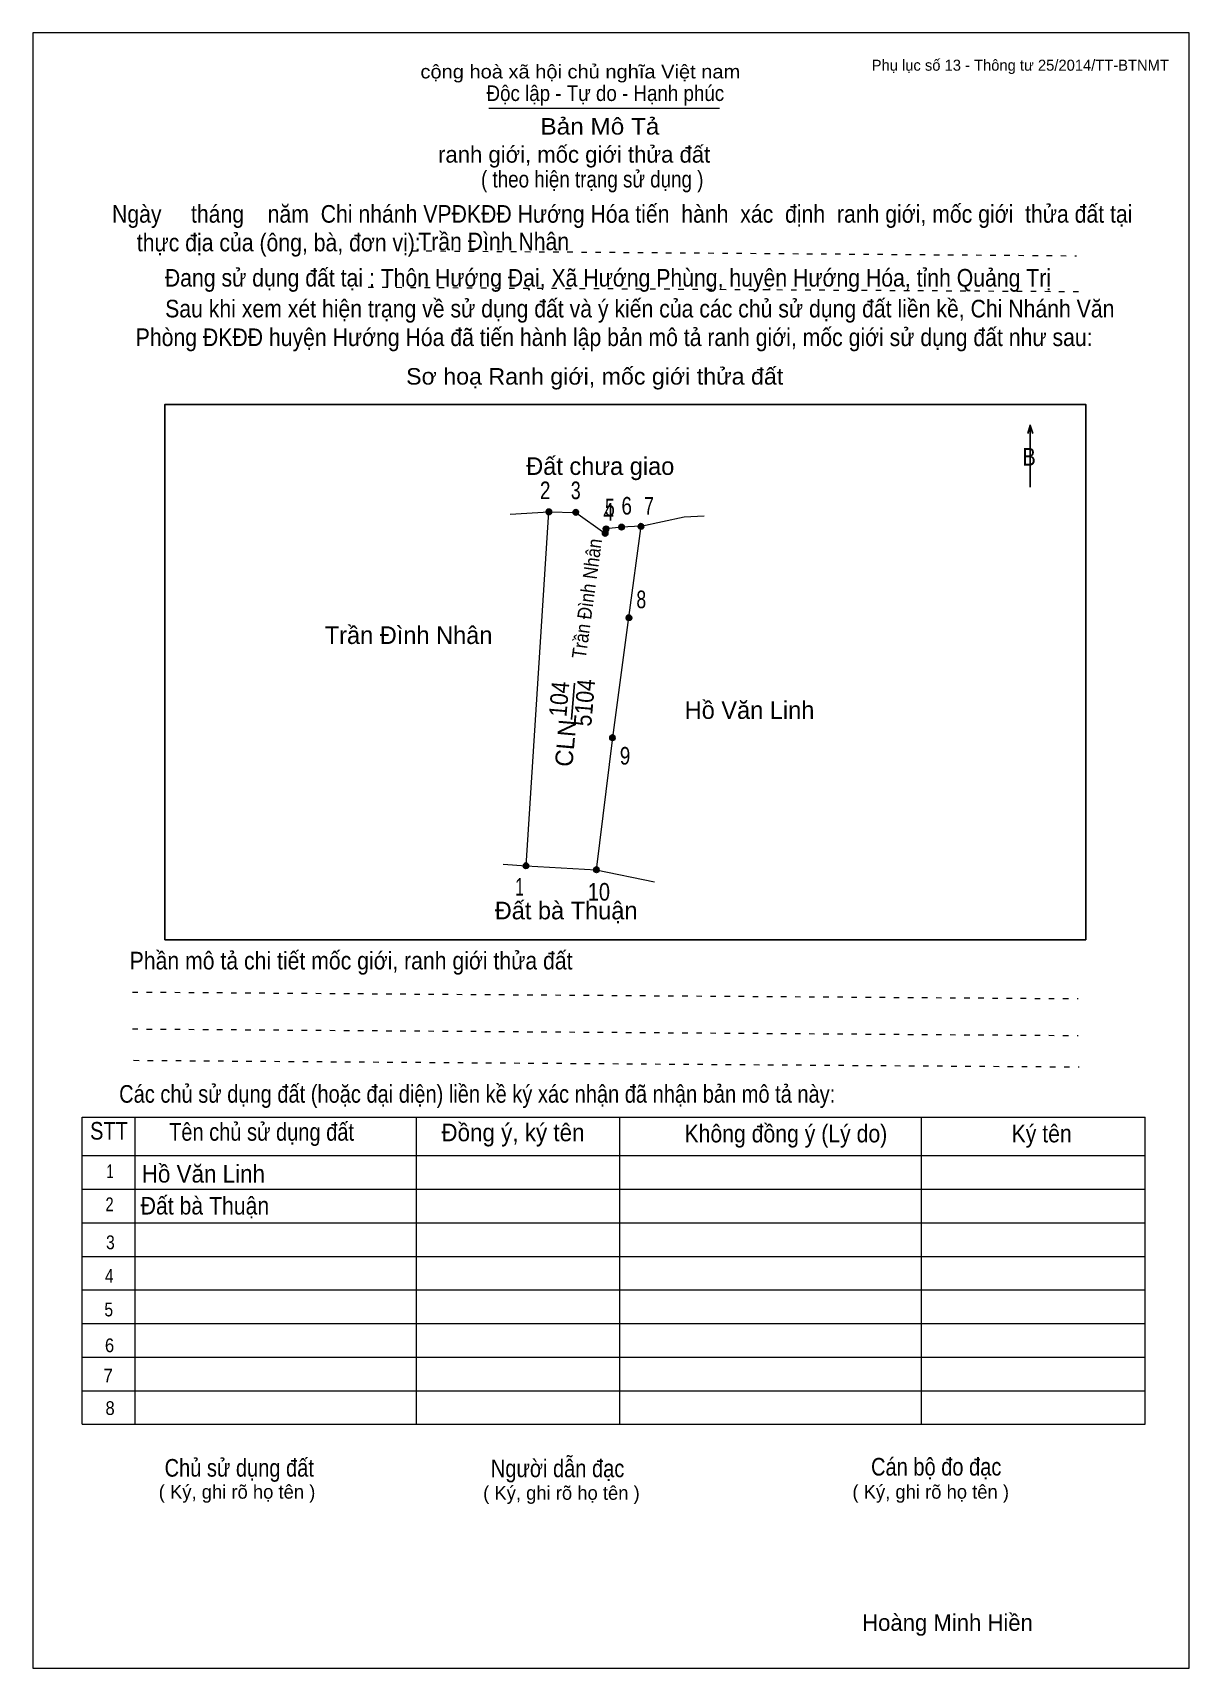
# Model space of a CAD drawing. Header units: centimetres. Extents: x 0 to 21, y 0 to 29.7.
import ezdxf
from ezdxf.enums import TextEntityAlignment as Align

# ---------------------------------------------------------------- set-up
doc = ezdxf.new("R2010")
doc.units = ezdxf.units.CM
doc.header["$LTSCALE"] = 0.13
doc.linetypes.add('DOTTED', pattern=[1.5, 0.3, -1.2])
for name, color, linetype, lineweight in [('1', 7, 'Continuous', 13), ('32', 7, 'Continuous', 25), ('33', 7, 'Continuous', 25), ('6', 7, 'Continuous', 13), ('62', 7, 'Continuous', 13)]:
    doc.layers.add(name, color=color, linetype=linetype, lineweight=lineweight)
for name, color, linetype in [('2', 7, 'Continuous'), ('34', 7, 'Continuous'), ('63', 7, 'Continuous')]:
    doc.layers.add(name, color=color, linetype=linetype)

msp = doc.modelspace()

# ---------------------------------------------------------------- hatches: boundary and pattern name
at = {"layer": '32'}
for points in [[(9.4226, 21, 1), (9.3226, 21, 1)], [(9.9107, 20.991, 1), (9.8107, 20.991, 1)], [(10.444, 20.6107, 1), (10.344, 20.6107, 1)], [(10.4607, 20.6893, 1), (10.3607, 20.6893, 1)], [(10.7419, 20.7226, 1), (10.6419, 20.7226, 1)], [(11.094, 20.735, 1), (10.994, 20.735, 1)], [(10.8756, 19.0769, 1), (10.7756, 19.0769, 1)], [(10.5765, 16.8974, 1), (10.4765, 16.8974, 1)], [(9.0064, 14.5735, 1), (8.9064, 14.5735, 1)], [(10.2859, 14.5, 1), (10.1859, 14.5, 1)]]:
    msp.add_hatch(color=256, dxfattribs=at).paths.add_polyline_path(points)

# ---------------------------------------------------------------- linework, layer by layer
at = {"layer": '1'}
msp.add_lwpolyline([(21, 0), (21, 29.7), (0, 29.7), (0, 0)], close=True, dxfattribs=at)
at = {"layer": '32'}
for centre in [(9.3726, 21), (9.8607, 20.991), (10.394, 20.6107), (10.4107, 20.6893), (10.6919, 20.7226), (11.044, 20.735), (10.8256, 19.0769), (10.5265, 16.8974), (8.9564, 14.5735), (10.2359, 14.5)]:
    msp.add_circle(centre, 0.05, dxfattribs=at)
at = {"layer": '33'}
msp.add_line((9.78, 17.23), (9.84, 17.89), dxfattribs=at)
at = {"layer": '6'}
for p, q in [((8.67, 20.96), (9.37, 21)), ((8.96, 14.57), (9.37, 21)), ((10.41, 20.69), (10.39, 20.61)), ((8.54, 14.6), (8.96, 14.57))]:
    msp.add_line(p, q, dxfattribs=at)
for points in [[(9.37, 21), (9.86, 20.99), (10.39, 20.61)], [(11.04, 20.74), (11.83, 20.91), (12.19, 20.93)], [(11.04, 20.74), (10.82, 19.08), (10.53, 16.9), (10.23, 14.5)], [(11.04, 20.74), (10.69, 20.72), (10.41, 20.69)], [(8.96, 14.57), (10.23, 14.5), (11.29, 14.28)]]:
    msp.add_lwpolyline(points, dxfattribs=at)
at = {"layer": '62'}
for p, q in [((8.28, 28.33), (12.47, 28.33)), ((0.9, 10.01), (20.2, 10.01)), ((0.9, 4.43), (0.9, 10.01)), ((1.86, 4.43), (1.86, 10.01)), ((6.97, 4.43), (6.97, 9.99)), ((10.66, 4.43), (10.66, 9.99)), ((16.14, 4.43), (16.14, 10.01)), ((20.2, 4.43), (20.2, 10.01)), ((0.9, 9.31), (20.2, 9.31)), ((0.9, 8.7), (20.2, 8.7)), ((0.9, 8.09), (20.2, 8.09)), ((0.9, 7.48), (20.2, 7.48)), ((0.9, 6.87), (20.2, 6.87)), ((0.9, 6.26), (20.2, 6.26)), ((0.9, 5.65), (20.2, 5.65)), ((0.9, 5.04), (20.2, 5.04)), ((0.9, 4.43), (20.2, 4.43))]:
    msp.add_line(p, q, dxfattribs=at)
at = {"layer": '62', "linetype": 'DOTTED'}
for p, q in [((6.89, 25.74), (18.95, 25.65)), ((6.09, 25.08), (19.04, 25)), ((1.81, 12.28), (18.98, 12.16)), ((1.81, 11.61), (18.98, 11.49)), ((1.83, 11.04), (19, 10.92))]:
    msp.add_line(p, q, dxfattribs=at)
at = {"layer": '62', "lineweight": 25}
for p, q in [((18.11, 22.58), (18.11, 21.45)), ((18.11, 22.57), (18.07, 22.42)), ((18.11, 22.57), (18.16, 22.42))]:
    msp.add_line(p, q, dxfattribs=at)
msp.add_lwpolyline([(2.4, 13.23), (19.12, 13.23), (19.12, 22.95), (2.4, 22.95)], close=True, dxfattribs=at)

# ---------------------------------------------------------------- texts
at = {"layer": '2', "width": 0.9}
msp.add_text('Trần Đình Nhân', height=0.2563, rotation=82.185, dxfattribs=at).set_placement((10.1893, 19.4076), align=Align.CENTER)
at = {"layer": '32'}
for s, width, p in [('2', 0.8, (9.305, 21.23)), ('3', 0.75, (9.86, 21.23)), ('4', 0.8, (10.455, 20.84)), ('5', 0.75, (10.48, 20.92)), ('6', 0.8, (10.785, 20.95)), ('7', 0.75, (11.19, 20.95)), ('8', 0.75, (11.05, 19.25)), ('9', 0.8, (10.755, 16.41)), ('1', 0.65, (8.84, 14.03)), ('10', 0.85, (10.28, 13.94))]:
    msp.add_text(s, height=0.32, dxfattribs=dict(at, width=width)).set_placement(p, align=Align.CENTER)
at = {"layer": '33'}
for s, p in [('Đất chưa giao', (10.305, 21.67)), ('Trần Đình Nhân', (6.825, 18.6)), ('Hồ Văn Linh', (13.015, 17.24)), ('Đất bà Thuận', (9.685, 13.6))]:
    msp.add_text(s, height=0.32, dxfattribs=at).set_placement(p, align=Align.CENTER)
at = {"layer": '33', "width": 0.9}
for s, p in [('104', (9.7177, 17.5861)), ('5104', (10.1768, 17.5211))]:
    msp.add_text(s, height=0.32, rotation=85, dxfattribs=at).set_placement(p, align=Align.CENTER)
at = {"layer": '33'}
msp.add_text('CLN', height=0.32, rotation=85, dxfattribs=at).set_placement((9.8728, 17.2121), align=Align.RIGHT)
at = {"layer": '34'}
for s, width, p in [('Trần Đình Nhân', 0.9, (7, 25.75)), ('Hồ Văn Linh', 0.95, (1.98, 8.82)), ('Đất bà Thuận', 0.9, (1.96, 8.24))]:
    msp.add_text(s, height=0.32, dxfattribs=dict(at, width=width)).set_placement(p)
at = {"layer": '62'}
for s, height, width, p in [('cộng hoà xã hội chủ nghĩa Việt nam', 0.2474, 1.1, (7.04, 28.87)), ('Độc lập - Tự do - Hạnh phúc', 0.2828, 0.9, (8.24, 28.46)), ('Bản Mô Tả', 0.3, 1.1, (9.22, 27.85)), ('( theo hiện trạng sử dụng )', 0.3, 0.85, (8.14, 26.89)), ('Ngày     tháng    năm  Chi nhánh VPĐKĐĐ Hướng Hóa tiến  hành  xác  định  ranh giới, mốc giới  thửa đất tại ', 0.32, 0.9, (1.44, 26.25)), ('thực địa của (ông, bà, đơn vị): ', 0.32, 0.9, (1.89, 25.73)), ('Đang sử dụng đất tại : Thôn Hướng Đại, Xã Hướng Phùng, huyện Hướng Hóa, tỉnh Quảng Trị', 0.32, 0.9, (2.4, 25.09)), ('     Sau khi xem xét hiện trạng về sử dụng đất và ý kiến của các chủ sử dụng đất liền kề, Chi Nhánh Văn ', 0.32, 0.9, (1.87, 24.53)), ('Phòng ĐKĐĐ huyện Hướng Hóa đã tiến hành lập bản mô tả ranh giới, mốc giới sử dụng đất như sau:', 0.32, 0.9, (1.87, 24.01)), ('Sơ hoạ Ranh giới, mốc giới thửa đất', 0.3, 1.05, (6.78, 23.31)), ('B', 0.32, 0.85, (17.97, 21.84)), ('Phần mô tả chi tiết mốc giới, ranh giới thửa đất ', 0.32, 0.9, (1.76, 12.69)), ('Các chủ sử dụng đất (hoặc đại diện) liền kề ký xác nhận đã nhận bản mô tả này:', 0.32, 0.85, (1.57, 10.27))]:
    msp.add_text(s, height=height, dxfattribs=dict(at, width=width)).set_placement(p)
msp.add_text('ranh giới, mốc giới thửa đất', height=0.3, dxfattribs=at).set_placement((7.36, 27.34))
for s, height, width, p in [('STT', 0.32, 0.85, (1.385, 9.6)), ('Tên chủ sử dụng đất', 0.32, 0.85, (4.155, 9.58)), ('Đồng ý, ký tên', 0.32, 0.95, (8.72, 9.57)), ('Không đồng ý (Lý do)', 0.32, 0.9, (13.675, 9.55)), ('Ký tên', 0.32, 0.9, (18.32, 9.55)), ('1', 0.25, 0.7, (1.405, 8.9)), ('2', 0.25, 0.8, (1.395, 8.3)), ('3', 0.25, 0.85, (1.41, 7.61)), ('4', 0.25, 0.85, (1.39, 7)), ('5', 0.25, 0.85, (1.38, 6.39)), ('6', 0.25, 0.9, (1.395, 5.74)), ('7', 0.25, 0.95, (1.37, 5.19)), ('8', 0.25, 0.9, (1.405, 4.6)), ('Người dẫn đạc', 0.32, 0.85, (9.53, 3.47)), ('Chủ sử dụng đất', 0.32, 0.85, (3.75, 3.48)), ('Cán bộ đo đạc', 0.32, 0.85, (16.405, 3.5))]:
    msp.add_text(s, height=height, dxfattribs=dict(at, width=width)).set_placement(p, align=Align.CENTER)
for p in [(3.71, 3.08), (9.6, 3.06), (16.305, 3.08)]:
    msp.add_text('( Ký, ghi rõ họ tên )', height=0.25, dxfattribs=at).set_placement(p, align=Align.CENTER)
at = {"layer": '63'}
msp.add_text('Phụ lục số 13 - Thông tư 25/2014/TT-BTNMT', height=0.2, dxfattribs=at).set_placement((20.63, 29.01), align=Align.RIGHT)
msp.add_text('Hoàng Minh Hiền', height=0.3, dxfattribs=at).set_placement((16.61, 0.68), align=Align.CENTER)

doc.saveas('drawing.dxf')
